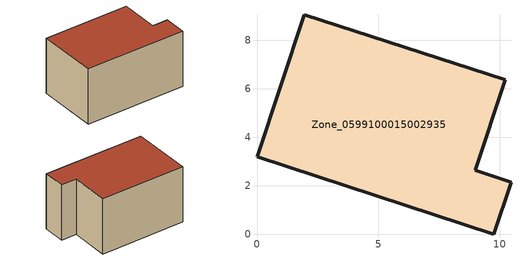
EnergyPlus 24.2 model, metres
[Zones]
Zone_0599100015002935
 floor ground (C_G): 1.94,9.06 10.23,6.38 8.99,2.64 10.47,2.15 9.76,0 0,3.19 z0.72
 wall outside (C_F): 9.76,0 10.47,2.15 8.99,2.64 10.23,6.38 1.94,9.06 0,3.19 9.76,0 z0.72:6.46
 roof outside (C_R): 10.23,6.38 1.94,9.06 0,3.19 9.76,0 10.47,2.15 8.99,2.64 z6.46
[BUILDING]
Pand.0599100015002935: North Axis=0; Terrain=City; Loads Convergence Tolerance Value=0.04; Temperature Convergence Tolerance Value=0.4; Solar Distribution=FullExterior; Maximum Number of Warmup Days=25; Minimum Number of Warmup Days=1
[Site:Location]
Rotterdam.The.Hague.AP_ZH_NLD Design_Conditions: Latitude=51.96; Longitude=4.45; Time Zone=1; Elevation=-4.5
[SITE:GROUNDTEMPERATURE:BUILDINGSURFACE]
18, 18, 18, 18, 18, 18, 18, 18, 18, 18, 18, 18
[MATERIAL] Thermal Absorptance=0.9; Solar Absorptance=0.7; Visible Absorptance=0.7
Name | Roughness | Thickness | Conductivity | Density | Specific Heat
G.TC.1965-1974 | MediumSmooth | 0.15 | 0.882353 | 540 | 1210
F.TC.1965-1974 | Rough | 0.3 | 0.697674 | 1920 | 840
R.TC.1965-1974 | MediumRough | 0.2 | 0.232558 | 1500 | 1000
[CONSTRUCTION]
C_G: G.TC.1965-1974
C_F: F.TC.1965-1974
C_R: R.TC.1965-1974
[ZONE]
Zone_0599100015002935: Type=1; Multiplier=1; Ceiling Height=Autocalculate; Volume=Autocalculate; Floor Area=autocalculate; Part of Total Floor Area=Yes
[ZONEINFILTRATION:DESIGNFLOWRATE]
Infil_Zone_0599100015002935: Zone or ZoneList or Space or SpaceList=Zone_0599100015002935; Schedule=AlwaysOn; Design Flow Rate Calculation Method=Flow/Area; Flow Rate per Floor Area=0.003; Constant Term Coefficient=1; Temperature Term Coefficient=0; Velocity Term Coefficient=0; Velocity Squared Term Coefficient=0
[HVACTEMPLATE:ZONE:IDEALLOADSAIRSYSTEM]
Zone_0599100015002935: Maximum Heating Supply Air Temperature=50; Minimum Cooling Supply Air Temperature=13; Maximum Heating Supply Air Humidity Ratio=0.0156; Minimum Cooling Supply Air Humidity Ratio=0.0077; Heating Limit=NoLimit; Cooling Limit=NoLimit; Dehumidification Control Type=ConstantSensibleHeatRatio; Cooling Sensible Heat Ratio=0.7; Dehumidification Setpoint=60; Humidification Control Type=None; Humidification Setpoint=30; Outdoor Air Method=None; Outdoor Air Flow Rate per Person=0.00944; Outdoor Air Flow Rate per Zone Floor Area=0; Outdoor Air Flow Rate per Zone=0; Demand Controlled Ventilation Type=None; Outdoor Air Economizer Type=NoEconomizer; Heat Recovery Type=None; Sensible Heat Recovery Effectiveness=0.7; Latent Heat Recovery Effectiveness=0.65
[ZONECONTROL:THERMOSTAT]
ThermostatControl_Zone_0599100015002935: Zone or ZoneList=Zone_0599100015002935; Control Type Schedule=DualSetpointControlType; Control 1=Thermostat_Zone_0599100015002935; Temperature Difference Between Cutout And Setpoint=0
[THERMOSTATSETPOINT:DUALSETPOINT]
Thermostat_Zone_0599100015002935: Heating Setpoint Temperature Schedule=HeatingSetpoint_Zone_0599100015002935; Cooling Setpoint Temperature Schedule=CoolingSetpoint_Zone_0599100015002935
[SCHEDULE:COMPACT]
HeatingSetpoint_Zone_0599100015002935: Through: 12/31, For: AllDays, Until: 24:00, 21
CoolingSetpoint_Zone_0599100015002935: Through: 12/31, For: AllDays, Until: 24:00, 24
DualSetpointControlType: Through: 12/31, For: AllDays, Until: 24:00, 4
AlwaysOn: Through: 12/31, For: AllDays, Until: 24:00, 1
